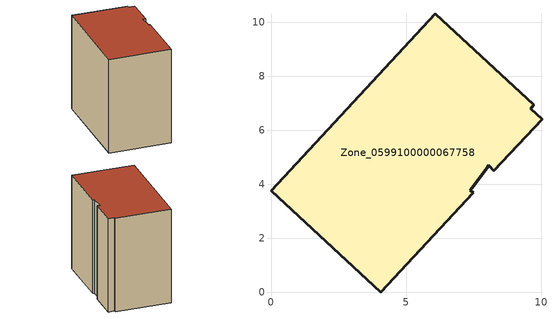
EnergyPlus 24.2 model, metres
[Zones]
Zone_0599100000067758
 floor ground (C_G): 8.06,4.7 7.99,4.62 7.37,3.79 7.48,3.68 4.06,0 0,3.77 6.07,10.32 9.71,6.94 9.61,6.8 10.03,6.42 8.25,4.5 z0
 wall outside (C_F): 9.71,6.94 6.07,10.32 0,3.77 4.06,0 7.48,3.68 7.37,3.79 7.99,4.62 8.06,4.7 8.25,4.5 10.03,6.42 9.61,6.8 9.71,6.94 z0:8.65
 roof outside (C_R): 9.61,6.8 9.71,6.94 6.07,10.32 0,3.77 4.06,0 7.48,3.68 7.37,3.79 7.99,4.62 8.06,4.7 8.25,4.5 10.03,6.42 z8.65
[BUILDING]
Pand.0599100000067758: North Axis=0; Terrain=City; Loads Convergence Tolerance Value=0.04; Temperature Convergence Tolerance Value=0.4; Solar Distribution=FullExterior; Maximum Number of Warmup Days=25; Minimum Number of Warmup Days=1
[Site:Location]
Rotterdam.The.Hague.AP_ZH_NLD Design_Conditions: Latitude=51.96; Longitude=4.45; Time Zone=1; Elevation=-4.5
[SITE:GROUNDTEMPERATURE:BUILDINGSURFACE]
18, 18, 18, 18, 18, 18, 18, 18, 18, 18, 18, 18
[MATERIAL] Thermal Absorptance=0.9; Solar Absorptance=0.7; Visible Absorptance=0.7
Name | Roughness | Thickness | Conductivity | Density | Specific Heat
G.TC.1975-1991 | MediumSmooth | 0.15 | 0.288461 | 540 | 1210
F.TC.1975-1991 | Rough | 0.3 | 0.230769 | 1920 | 840
R.TC.1975-1991 | MediumRough | 0.2 | 0.153846 | 1500 | 1000
[CONSTRUCTION]
C_G: G.TC.1975-1991
C_F: F.TC.1975-1991
C_R: R.TC.1975-1991
[ZONE]
Zone_0599100000067758: Type=1; Multiplier=1; Ceiling Height=Autocalculate; Volume=Autocalculate; Floor Area=autocalculate; Part of Total Floor Area=Yes
[ZONEINFILTRATION:DESIGNFLOWRATE]
Infil_Zone_0599100000067758: Zone or ZoneList or Space or SpaceList=Zone_0599100000067758; Schedule=AlwaysOn; Design Flow Rate Calculation Method=Flow/Area; Flow Rate per Floor Area=0.003; Constant Term Coefficient=1; Temperature Term Coefficient=0; Velocity Term Coefficient=0; Velocity Squared Term Coefficient=0
[HVACTEMPLATE:ZONE:IDEALLOADSAIRSYSTEM]
Zone_0599100000067758: Maximum Heating Supply Air Temperature=50; Minimum Cooling Supply Air Temperature=13; Maximum Heating Supply Air Humidity Ratio=0.0156; Minimum Cooling Supply Air Humidity Ratio=0.0077; Heating Limit=NoLimit; Cooling Limit=NoLimit; Dehumidification Control Type=ConstantSensibleHeatRatio; Cooling Sensible Heat Ratio=0.7; Dehumidification Setpoint=60; Humidification Control Type=None; Humidification Setpoint=30; Outdoor Air Method=None; Outdoor Air Flow Rate per Person=0.00944; Outdoor Air Flow Rate per Zone Floor Area=0; Outdoor Air Flow Rate per Zone=0; Demand Controlled Ventilation Type=None; Outdoor Air Economizer Type=NoEconomizer; Heat Recovery Type=None; Sensible Heat Recovery Effectiveness=0.7; Latent Heat Recovery Effectiveness=0.65
[ZONECONTROL:THERMOSTAT]
ThermostatControl_Zone_0599100000067758: Zone or ZoneList=Zone_0599100000067758; Control Type Schedule=DualSetpointControlType; Control 1=Thermostat_Zone_0599100000067758; Temperature Difference Between Cutout And Setpoint=0
[THERMOSTATSETPOINT:DUALSETPOINT]
Thermostat_Zone_0599100000067758: Heating Setpoint Temperature Schedule=HeatingSetpoint_Zone_0599100000067758; Cooling Setpoint Temperature Schedule=CoolingSetpoint_Zone_0599100000067758
[SCHEDULE:COMPACT]
HeatingSetpoint_Zone_0599100000067758: Through: 12/31, For: AllDays, Until: 24:00, 21
CoolingSetpoint_Zone_0599100000067758: Through: 12/31, For: AllDays, Until: 24:00, 24
DualSetpointControlType: Through: 12/31, For: AllDays, Until: 24:00, 4
AlwaysOn: Through: 12/31, For: AllDays, Until: 24:00, 1
